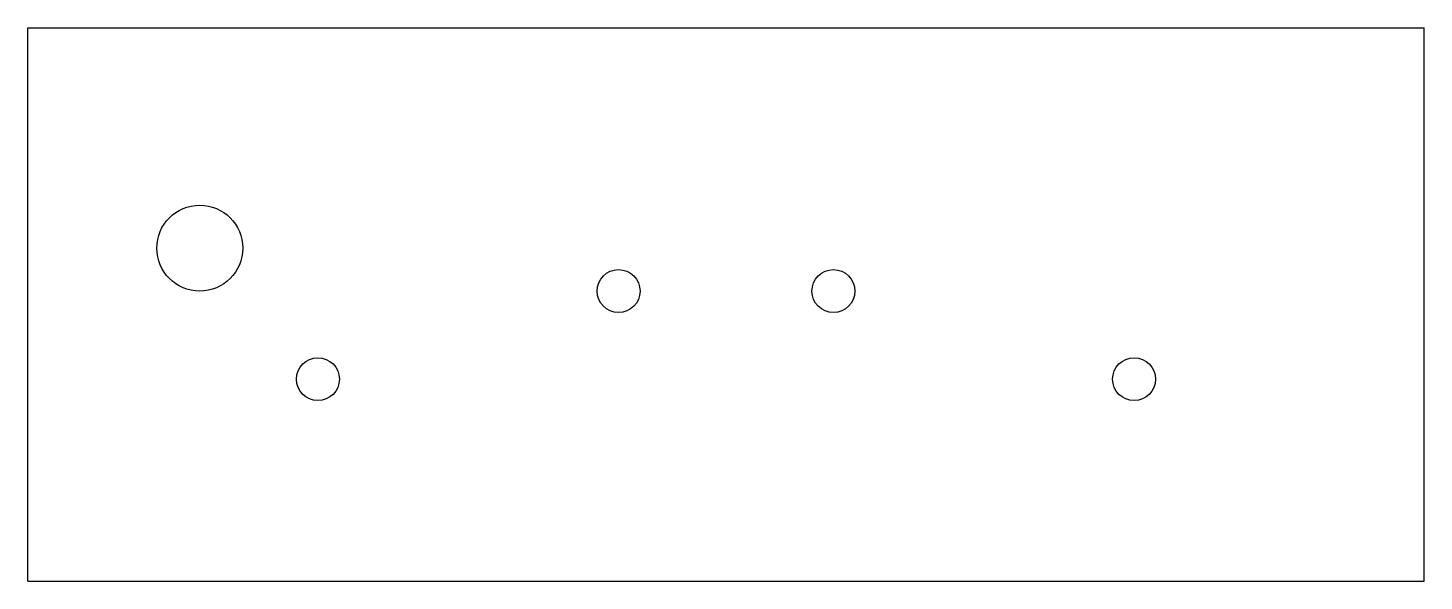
# Model space of a CAD drawing. Header units: millimetres. Extents: x -65 to 65, y -52 to 0.
import ezdxf

# ---------------------------------------------------------------- set-up
doc = ezdxf.new("R2010")
doc.units = ezdxf.units.MM

msp = doc.modelspace()

# ---------------------------------------------------------------- linework, layer by layer
at = {"color": 7, "linetype": 'Continuous', "lineweight": 25}
for p, q in [((-65, 0), (65, 0)), ((-65, -51.5), (-65, 0)), ((65, -51.5), (65, 0)), ((-65, -51.5), (65, -51.5))]:
    msp.add_line(p, q, dxfattribs=at)
for centre, radius in [((-49, -20.5), 4), ((-10, -24.5), 2), ((10, -24.5), 2), ((-38, -32.7), 2), ((38, -32.7), 2)]:
    msp.add_circle(centre, radius, dxfattribs=at)

doc.saveas('drawing.dxf')
